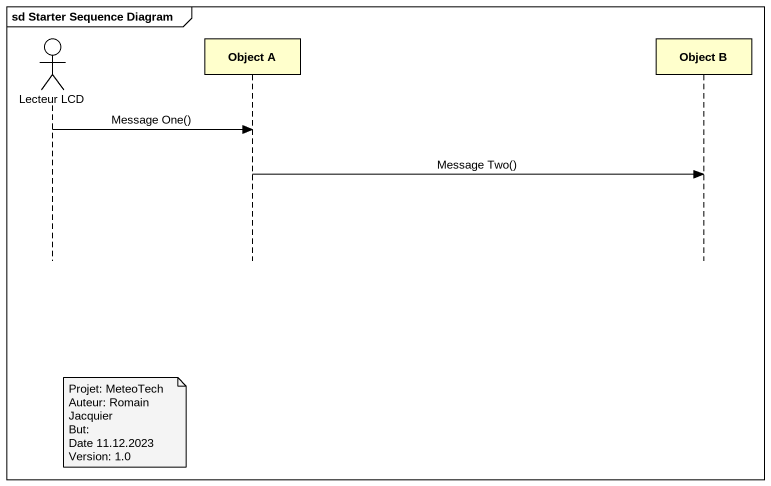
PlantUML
@startuml
mainframe sd Starter Sequence Diagram
hide footbox
actor "Lecteur LCD" as Lecteur_LCD
participant "Object A" as Object_A
participant "Object B" as Object_B

Lecteur_LCD -> Object_A : Message One()
Object_A -> Object_B : Message Two()
note right of Lecteur_LCD
  Projet: MeteoTech
  Auteur: Romain Jacquier
  But:
  Date 11.12.2023
  Version: 1.0
end note
@enduml
